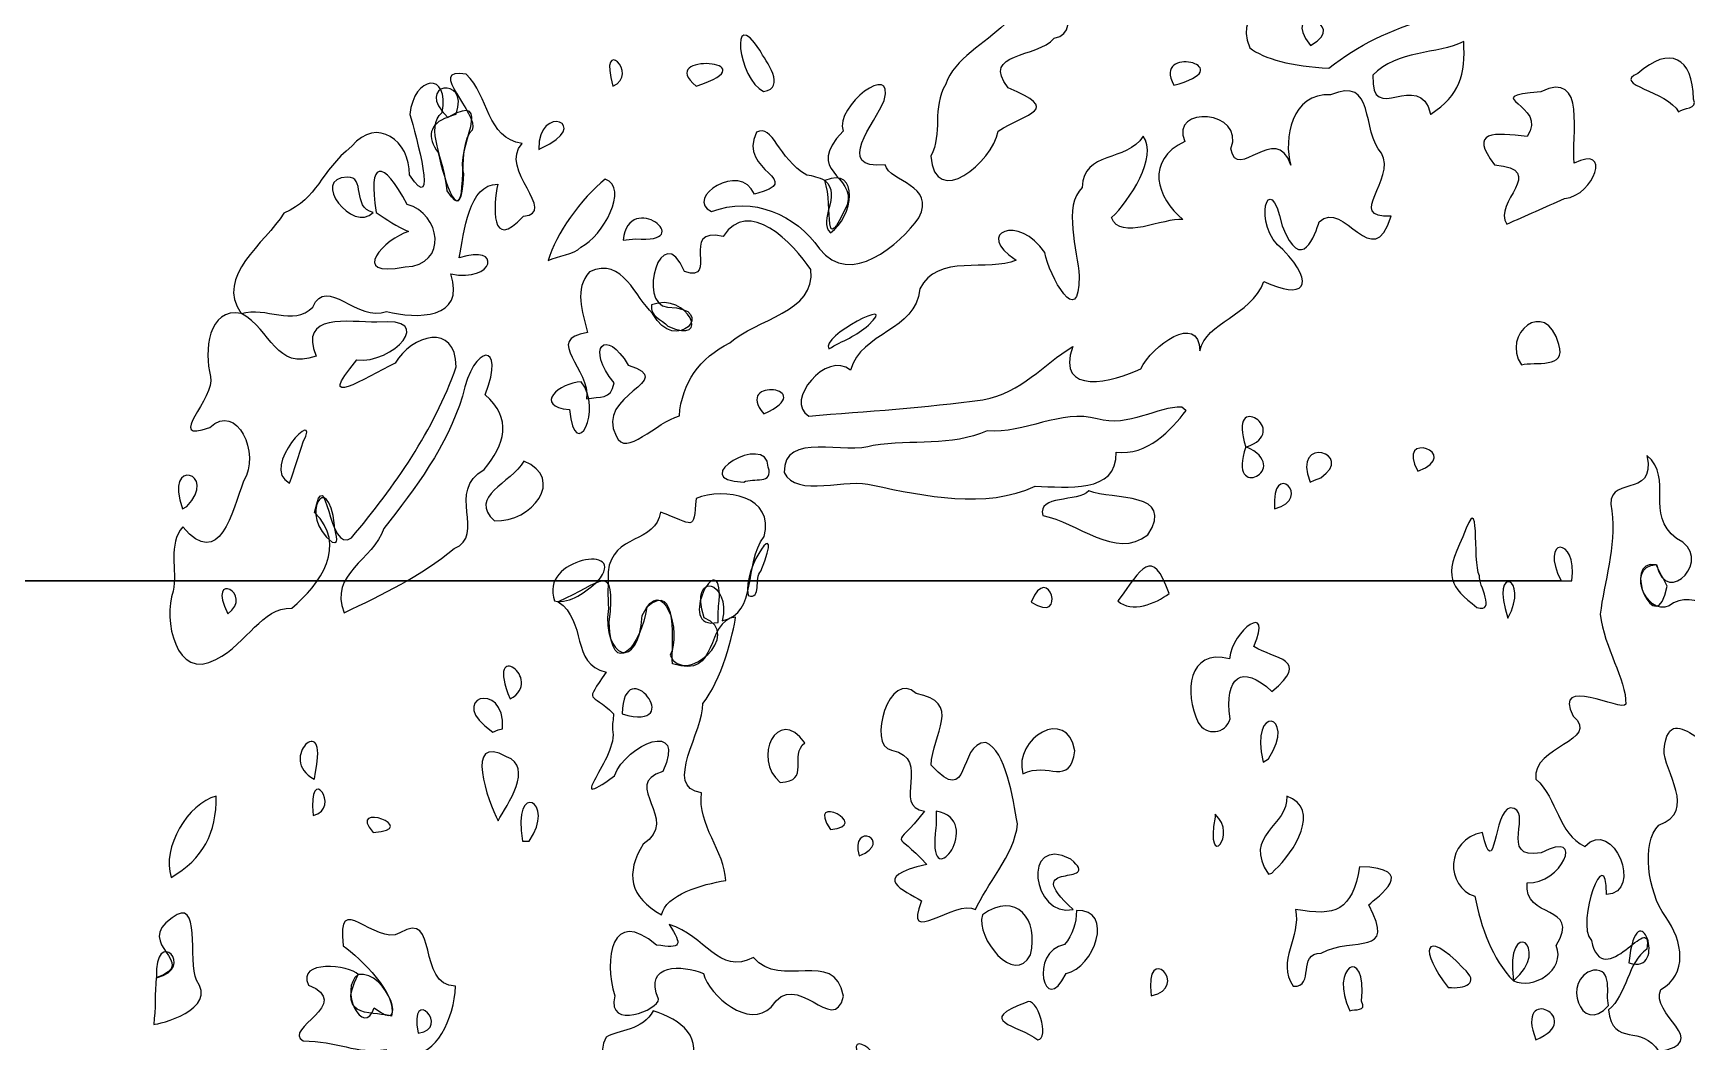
# Model space of a CAD drawing. Header units: centimetres. Extents: x -9.9 to 7.8, y -13.7 to 13.8.
# Drawn here: x 0.116 to 3.941, y -8.787 to -6.453 of the extents above; entities that cross this region are included whole.
import ezdxf

# ---------------------------------------------------------------- set-up
doc = ezdxf.new("R2010")
doc.units = ezdxf.units.CM
doc.header["$MEASUREMENT"] = 0
doc.layers.add('Layer 1', color=7, linetype='Continuous')

msp = doc.modelspace()

# ---------------------------------------------------------------- linework, layer by layer
at = {"layer": 'Layer 1'}
for points, knots in [([(3.35736, -6.24714), (3.31233, -6.30765), (3.42097, -6.36749), (3.34006, -6.42012), (3.34006, -6.42012), (3.2552, -6.44488), (3.18126, -6.48015), (3.11271, -6.5338), (3.11271, -6.5338), (3.02867, -6.5304), (2.96149, -6.51232), (2.92985, -6.48685), (2.92985, -6.48685), (2.88677, -6.39092), (3.02297, -6.36995), (3.04105, -6.28916), (3.04105, -6.28916), (3.12448, -6.31521), (3.14207, -6.21793), (3.2165, -6.23479), (3.2165, -6.23479), (3.27931, -6.35571), (3.29984, -6.11981), (3.35205, -6.23654), (3.35205, -6.23654), (3.35205, -6.23654), (3.35735, -6.24715), (3.35735, -6.24715), (3.35735, -6.24715), (3.35735, -6.24715), (3.35736, -6.24714), (3.35736, -6.24714)], [0, 0, 0, 0, 0.1111111, 0.1111111, 0.1111111, 0.1111111, 0.2222222, 0.2222222, 0.2222222, 0.2222222, 0.3333333, 0.3333333, 0.3333333, 0.3333333, 0.4444444, 0.4444444, 0.4444444, 0.4444444, 0.5555556, 0.5555556, 0.5555556, 0.5555556, 0.6666667, 0.6666667, 0.6666667, 0.6666667, 0.7777778, 0.7777778, 0.7777778, 0.7777778, 1, 1, 1, 1]), ([(2.44162, -6.29201), (2.46806, -6.3156), (2.55605, -6.45023), (2.47761, -6.46467), (2.47761, -6.46467), (2.43811, -6.51216), (2.30722, -6.4956), (2.3709, -6.57968), (2.3709, -6.57968), (2.49601, -6.63135), (2.41654, -6.63645), (2.34772, -6.67998), (2.34772, -6.67998), (2.33459, -6.75193), (2.20187, -6.86215), (2.19204, -6.7374), (2.19204, -6.7374), (2.22113, -6.68407), (2.19322, -6.62727), (2.22664, -6.57124), (2.22664, -6.57124), (2.24582, -6.51246), (2.31919, -6.47599), (2.36255, -6.43285), (2.36255, -6.43285), (2.38115, -6.3653), (2.45616, -6.38062), (2.44163, -6.29199), (2.44163, -6.29199), (2.44163, -6.29199), (2.44162, -6.29201), (2.44162, -6.29201)], [0, 0, 0, 0, 0.1111111, 0.1111111, 0.1111111, 0.1111111, 0.2222222, 0.2222222, 0.2222222, 0.2222222, 0.3333333, 0.3333333, 0.3333333, 0.3333333, 0.4444444, 0.4444444, 0.4444444, 0.4444444, 0.5555556, 0.5555556, 0.5555556, 0.5555556, 0.6666667, 0.6666667, 0.6666667, 0.6666667, 0.7777778, 0.7777778, 0.7777778, 0.7777778, 1, 1, 1, 1]), ([(1.80555, -6.58816), (1.74696, -6.56086), (1.7256, -6.38311), (1.79661, -6.4928), (1.79661, -6.4928), (1.81115, -6.51786), (1.8592, -6.57955), (1.80555, -6.58816)], [0, 0, 0, 0, 0.3333333, 0.3333333, 0.3333333, 0.3333333, 1, 1, 1, 1]), ([(2.75434, -6.57333), (2.70308, -6.47928), (2.90618, -6.52858), (2.76631, -6.57006), (2.76631, -6.57006), (2.76631, -6.57006), (2.75434, -6.57333), (2.75434, -6.57333)], [0, 0, 0, 0, 0.3333333, 0.3333333, 0.3333333, 0.3333333, 1, 1, 1, 1]), ([(3.34824, -6.64022), (3.32179, -6.53275), (3.20804, -6.67214), (3.2148, -6.55032), (3.2148, -6.55032), (3.27033, -6.49143), (3.36317, -6.50343), (3.42485, -6.47218), (3.42485, -6.47218), (3.42835, -6.549), (3.41693, -6.59696), (3.34825, -6.64022), (3.34825, -6.64022), (3.34825, -6.64022), (3.34824, -6.64022), (3.34824, -6.64022)], [0, 0, 0, 0, 0.2, 0.2, 0.2, 0.2, 0.4, 0.4, 0.4, 0.4, 0.6, 0.6, 0.6, 0.6, 1, 1, 1, 1]), ([(3.92158, -6.63528), (3.89675, -6.58684), (3.76524, -6.57229), (3.82768, -6.54632), (3.82768, -6.54632), (3.90066, -6.48069), (3.95495, -6.50926), (3.95618, -6.60563), (3.95618, -6.60563), (3.96734, -6.62996), (3.93169, -6.62456), (3.92158, -6.63528)], [0, 0, 0, 0, 0.25, 0.25, 0.25, 0.25, 0.5, 0.5, 0.5, 0.5, 1, 1, 1, 1]), ([(0.59761, -7.10159), (0.53574, -7.01452), (0.65263, -6.9401), (0.69625, -6.86921), (0.69625, -6.86921), (0.77702, -6.83462), (0.77775, -6.77438), (0.85334, -6.71476), (0.85334, -6.71476), (0.91104, -6.64422), (0.98847, -6.70302), (0.98667, -6.78105), (0.98667, -6.78105), (1.05538, -6.88349), (1.00052, -6.68618), (0.98778, -6.64125), (0.98778, -6.64125), (0.99568, -6.55111), (1.0805, -6.54058), (1.06218, -6.63701), (1.06218, -6.63701), (1.02058, -6.66993), (1.06904, -6.74876), (1.07381, -6.81825), (1.07381, -6.81825), (1.13105, -6.90847), (1.0888, -6.70997), (1.13179, -6.67768), (1.13179, -6.67768), (1.14945, -6.63896), (1.02077, -6.53187), (1.11802, -6.54763), (1.11802, -6.54763), (1.17031, -6.59829), (1.16418, -6.69575), (1.24753, -6.70867), (1.24753, -6.70867), (1.19026, -6.76774), (1.33307, -6.86875), (1.25, -6.87671), (1.25, -6.87671), (1.17258, -6.96161), (1.18062, -6.85118), (1.19069, -6.80258), (1.19069, -6.80258), (1.12384, -6.80185), (1.11288, -6.91311), (1.10173, -6.97309), (1.10173, -6.97309), (1.20235, -6.9388), (1.18313, -7.03148), (1.08196, -7.01016), (1.08196, -7.01016), (1.11719, -7.11556), (1.00324, -7.11484), (0.93369, -7.09665), (0.93369, -7.09665), (0.86659, -7.12436), (0.79476, -7.01195), (0.76318, -7.08677), (0.76318, -7.08677), (0.71689, -7.13253), (0.65526, -7.08404), (0.59761, -7.1016), (0.59761, -7.1016), (0.59761, -7.1016), (0.59761, -7.10159), (0.59761, -7.10159)], [0, 0, 0, 0, 0.0555556, 0.0555556, 0.0555556, 0.0555556, 0.1111111, 0.1111111, 0.1111111, 0.1111111, 0.1666667, 0.1666667, 0.1666667, 0.1666667, 0.2222222, 0.2222222, 0.2222222, 0.2222222, 0.2777778, 0.2777778, 0.2777778, 0.2777778, 0.3333333, 0.3333333, 0.3333333, 0.3333333, 0.3888889, 0.3888889, 0.3888889, 0.3888889, 0.4444444, 0.4444444, 0.4444444, 0.4444444, 0.5, 0.5, 0.5, 0.5, 0.5555556, 0.5555556, 0.5555556, 0.5555556, 0.6111111, 0.6111111, 0.6111111, 0.6111111, 0.6666667, 0.6666667, 0.6666667, 0.6666667, 0.7222222, 0.7222222, 0.7222222, 0.7222222, 0.7777778, 0.7777778, 0.7777778, 0.7777778, 0.8333333, 0.8333333, 0.8333333, 0.8333333, 0.8888889, 0.8888889, 0.8888889, 0.8888889, 1, 1, 1, 1]), ([(1.94733, -6.79367), (1.9676, -6.85722), (1.94023, -6.97857), (1.99851, -6.85003), (1.99851, -6.85003), (2.02087, -6.78077), (1.89701, -6.77566), (1.98934, -6.68), (1.98934, -6.68), (1.96945, -6.62086), (2.11075, -6.51666), (2.08436, -6.60881), (2.08436, -6.60881), (2.06444, -6.66038), (1.96656, -6.76953), (2.0866, -6.75777), (2.0866, -6.75777), (2.09733, -6.79805), (2.20486, -6.80387), (2.16479, -6.88017), (2.16479, -6.88017), (2.12141, -6.9411), (2.00554, -7.04341), (1.93497, -6.95184), (1.93497, -6.95184), (1.87924, -6.87303), (1.78104, -6.82872), (1.68475, -6.86597), (1.68475, -6.86597), (1.62115, -6.83519), (1.75181, -6.74817), (1.78423, -6.82581), (1.78423, -6.82581), (1.91029, -6.79282), (1.74261, -6.77429), (1.78917, -6.68248), (1.78917, -6.68248), (1.8271, -6.66114), (1.83867, -6.74363), (1.90531, -6.78133), (1.90531, -6.78133), (1.91988, -6.78371), (1.93375, -6.78793), (1.94732, -6.79369), (1.94732, -6.79369), (1.94732, -6.79369), (1.94733, -6.79367), (1.94733, -6.79367)], [0, 0, 0, 0, 0.0769231, 0.0769231, 0.0769231, 0.0769231, 0.1538462, 0.1538462, 0.1538462, 0.1538462, 0.2307692, 0.2307692, 0.2307692, 0.2307692, 0.3076923, 0.3076923, 0.3076923, 0.3076923, 0.3846154, 0.3846154, 0.3846154, 0.3846154, 0.4615385, 0.4615385, 0.4615385, 0.4615385, 0.5384615, 0.5384615, 0.5384615, 0.5384615, 0.6153846, 0.6153846, 0.6153846, 0.6153846, 0.6923077, 0.6923077, 0.6923077, 0.6923077, 0.7692308, 0.7692308, 0.7692308, 0.7692308, 0.8461538, 0.8461538, 0.8461538, 0.8461538, 1, 1, 1, 1]), ([(3.52428, -6.89498), (3.48898, -6.84534), (3.62229, -6.76919), (3.49622, -6.75764), (3.49622, -6.75764), (3.43491, -6.67833), (3.49554, -6.68276), (3.57123, -6.69235), (3.57123, -6.69235), (3.62466, -6.61639), (3.45107, -6.60083), (3.60336, -6.58856), (3.60336, -6.58856), (3.71068, -6.53609), (3.67264, -6.69447), (3.67996, -6.75413), (3.67996, -6.75413), (3.76689, -6.70871), (3.7289, -6.82835), (3.65772, -6.83568), (3.65772, -6.83568), (3.61324, -6.85545), (3.56876, -6.87522), (3.52428, -6.89499), (3.52428, -6.89499), (3.52428, -6.89499), (3.52428, -6.89498), (3.52428, -6.89498)], [0, 0, 0, 0, 0.125, 0.125, 0.125, 0.125, 0.25, 0.25, 0.25, 0.25, 0.375, 0.375, 0.375, 0.375, 0.5, 0.5, 0.5, 0.5, 0.625, 0.625, 0.625, 0.625, 0.75, 0.75, 0.75, 0.75, 1, 1, 1, 1]), ([(1.07473, -6.64764), (0.99319, -6.57118), (1.12692, -6.54741), (1.0945, -6.64023), (1.0945, -6.64023), (1.0945, -6.64023), (1.08709, -6.6427), (1.08709, -6.6427), (1.08709, -6.6427), (1.08709, -6.6427), (1.07473, -6.64764), (1.07473, -6.64764)], [0, 0, 0, 0, 0.25, 0.25, 0.25, 0.25, 0.5, 0.5, 0.5, 0.5, 1, 1, 1, 1]), ([(1.91003, -7.33884), (1.85146, -7.30507), (1.95238, -7.18575), (2.00641, -7.23258), (2.00641, -7.23258), (2.03211, -7.14282), (2.15773, -7.14344), (2.16704, -7.04477), (2.16704, -7.04477), (2.20533, -6.96189), (2.32768, -7.00651), (2.38945, -6.97805), (2.38945, -6.97805), (2.2891, -6.91385), (2.39725, -6.87133), (2.45617, -6.96075), (2.45617, -6.96075), (2.46522, -7.01394), (2.53673, -7.14351), (2.53525, -7.01512), (2.53525, -7.01512), (2.53171, -6.9563), (2.49728, -6.85178), (2.54266, -6.81001), (2.54266, -6.81001), (2.54462, -6.72334), (2.64439, -6.7535), (2.68352, -6.6914), (2.68352, -6.6914), (2.71803, -6.73853), (2.6524, -6.84052), (2.61034, -6.87977), (2.61034, -6.87977), (2.63008, -6.93451), (2.73013, -6.87966), (2.77496, -6.88414), (2.77496, -6.88414), (2.71406, -6.83453), (2.68752, -6.74633), (2.7799, -6.70374), (2.7799, -6.70374), (2.74277, -6.61951), (2.92169, -6.62978), (2.88616, -6.72104), (2.88616, -6.72104), (2.9001, -6.80019), (2.99066, -6.6568), (3.02455, -6.75811), (3.02455, -6.75811), (3.00733, -6.69989), (3.02714, -6.58872), (3.11686, -6.59606), (3.11686, -6.59606), (3.22109, -6.54966), (3.18752, -6.68055), (3.2346, -6.73093), (3.2346, -6.73093), (3.2699, -6.79192), (3.15014, -6.88128), (3.25684, -6.87673), (3.25684, -6.87673), (3.21487, -7.01325), (3.1478, -6.83459), (3.09049, -6.88933), (3.09049, -6.88933), (3.08161, -6.91754), (3.05013, -7.01372), (3.00474, -6.89884), (3.00474, -6.89884), (2.97437, -6.7545), (2.93289, -6.90057), (3.00671, -6.95362), (3.00671, -6.95362), (3.08685, -7.03927), (3.05255, -7.07027), (2.96277, -7.02747), (2.96277, -7.02747), (2.93034, -7.10944), (2.82955, -7.12026), (2.8145, -7.1881), (2.8145, -7.1881), (2.81102, -7.0973), (2.70285, -7.17673), (2.67811, -7.22939), (2.67811, -7.22939), (2.6167, -7.25985), (2.47952, -7.29398), (2.52043, -7.17822), (2.52043, -7.17822), (2.44997, -7.21979), (2.40465, -7.28472), (2.31247, -7.30099), (2.31247, -7.30099), (2.17964, -7.31974), (2.04403, -7.32794), (1.91005, -7.33885), (1.91005, -7.33885), (1.91005, -7.33885), (1.91003, -7.33884), (1.91003, -7.33884)], [0, 0, 0, 0, 0.0384615, 0.0384615, 0.0384615, 0.0384615, 0.0769231, 0.0769231, 0.0769231, 0.0769231, 0.1153846, 0.1153846, 0.1153846, 0.1153846, 0.1538462, 0.1538462, 0.1538462, 0.1538462, 0.1923077, 0.1923077, 0.1923077, 0.1923077, 0.2307692, 0.2307692, 0.2307692, 0.2307692, 0.2692308, 0.2692308, 0.2692308, 0.2692308, 0.3076923, 0.3076923, 0.3076923, 0.3076923, 0.3461538, 0.3461538, 0.3461538, 0.3461538, 0.3846154, 0.3846154, 0.3846154, 0.3846154, 0.4230769, 0.4230769, 0.4230769, 0.4230769, 0.4615385, 0.4615385, 0.4615385, 0.4615385, 0.5, 0.5, 0.5, 0.5, 0.5384615, 0.5384615, 0.5384615, 0.5384615, 0.5769231, 0.5769231, 0.5769231, 0.5769231, 0.6153846, 0.6153846, 0.6153846, 0.6153846, 0.6538462, 0.6538462, 0.6538462, 0.6538462, 0.6923077, 0.6923077, 0.6923077, 0.6923077, 0.7307692, 0.7307692, 0.7307692, 0.7307692, 0.7692308, 0.7692308, 0.7692308, 0.7692308, 0.8076923, 0.8076923, 0.8076923, 0.8076923, 0.8461538, 0.8461538, 0.8461538, 0.8461538, 0.8846154, 0.8846154, 0.8846154, 0.8846154, 0.9230769, 0.9230769, 0.9230769, 0.9230769, 1, 1, 1, 1]), ([(1.07526, -6.64786), (1.18812, -6.58539), (1.09112, -6.72381), (1.11233, -6.77883), (1.11233, -6.77883), (1.10662, -6.91495), (1.06682, -6.79573), (1.05302, -6.72941), (1.05302, -6.72941), (1.02622, -6.69359), (1.0317, -6.66269), (1.07526, -6.64786)], [0, 0, 0, 0, 0.25, 0.25, 0.25, 0.25, 0.5, 0.5, 0.5, 0.5, 1, 1, 1, 1]), ([(1.2855, -6.72199), (1.28395, -6.61245), (1.41401, -6.66476), (1.29117, -6.71916), (1.29117, -6.71916), (1.29117, -6.71916), (1.2855, -6.72199), (1.2855, -6.72199)], [0, 0, 0, 0, 0.3333333, 0.3333333, 0.3333333, 0.3333333, 1, 1, 1, 1]), ([(0.90988, -6.86781), (0.88873, -6.74573), (0.9253, -6.7427), (0.98164, -6.84962), (0.98164, -6.84962), (1.05773, -6.86957), (1.07824, -6.9897), (0.9766, -6.99384), (0.9766, -6.99384), (0.84116, -7.02082), (0.93214, -6.92611), (0.98401, -6.91229), (0.98401, -6.91229), (0.95798, -6.89957), (0.93356, -6.88445), (0.90988, -6.86781)], [0, 0, 0, 0, 0.2, 0.2, 0.2, 0.2, 0.4, 0.4, 0.4, 0.4, 0.6, 0.6, 0.6, 0.6, 1, 1, 1, 1]), ([(1.94754, -6.79367), (2.02782, -6.75999), (2.01443, -6.8804), (1.9599, -6.91476), (1.9599, -6.91476), (1.92927, -6.88467), (1.9877, -6.83002), (1.94754, -6.79367)], [0, 0, 0, 0, 0.3333333, 0.3333333, 0.3333333, 0.3333333, 1, 1, 1, 1]), ([(0.90237, -6.8678), (0.85609, -6.91746), (0.75532, -6.78799), (0.84306, -6.78625), (0.84306, -6.78625), (0.88593, -6.78405), (0.85288, -6.85638), (0.90237, -6.8678)], [0, 0, 0, 0, 0.3333333, 0.3333333, 0.3333333, 0.3333333, 1, 1, 1, 1]), ([(1.30729, -6.97901), (1.32401, -6.9185), (1.38388, -6.8353), (1.43953, -6.79067), (1.43953, -6.79067), (1.4948, -6.81173), (1.43396, -6.9225), (1.38296, -6.9479), (1.38296, -6.9479), (1.36599, -6.96603), (1.32998, -6.96793), (1.3073, -6.97901), (1.3073, -6.97901), (1.3073, -6.97901), (1.30729, -6.97901), (1.30729, -6.97901)], [0, 0, 0, 0, 0.2, 0.2, 0.2, 0.2, 0.4, 0.4, 0.4, 0.4, 0.6, 0.6, 0.6, 0.6, 1, 1, 1, 1]), ([(1.39573, -7.29916), (1.40841, -7.23132), (1.29378, -7.16051), (1.3982, -7.14595), (1.3982, -7.14595), (1.38685, -7.09527), (1.36661, -7.04572), (1.40314, -7.00509), (1.40314, -7.00509), (1.48074, -6.96928), (1.50923, -7.06633), (1.54894, -7.10147), (1.54894, -7.10147), (1.6004, -7.20073), (1.70537, -7.08893), (1.58354, -7.08664), (1.58354, -7.08664), (1.51155, -7.08189), (1.56914, -6.87822), (1.62272, -7.00437), (1.62272, -7.00437), (1.70559, -7.03344), (1.6065, -6.89839), (1.71204, -6.92355), (1.71204, -6.92355), (1.76977, -6.8308), (1.87488, -6.93952), (1.91468, -7.00015), (1.91468, -7.00015), (1.92737, -7.09892), (1.78813, -7.1142), (1.72714, -7.16981), (1.72714, -7.16981), (1.65772, -7.20407), (1.61644, -7.26184), (1.61072, -7.3387), (1.61072, -7.3387), (1.55735, -7.35131), (1.48603, -7.43836), (1.46492, -7.38471), (1.46492, -7.38471), (1.41188, -7.28908), (1.61366, -7.25782), (1.49244, -7.22129), (1.49244, -7.22129), (1.44014, -7.13088), (1.39302, -7.18184), (1.45998, -7.2621), (1.45998, -7.2621), (1.45224, -7.30286), (1.42843, -7.29209), (1.39573, -7.29917), (1.39573, -7.29917), (1.39573, -7.29917), (1.39573, -7.29916), (1.39573, -7.29916)], [0, 0, 0, 0, 0.0666667, 0.0666667, 0.0666667, 0.0666667, 0.1333333, 0.1333333, 0.1333333, 0.1333333, 0.2, 0.2, 0.2, 0.2, 0.2666667, 0.2666667, 0.2666667, 0.2666667, 0.3333333, 0.3333333, 0.3333333, 0.3333333, 0.4, 0.4, 0.4, 0.4, 0.4666667, 0.4666667, 0.4666667, 0.4666667, 0.5333333, 0.5333333, 0.5333333, 0.5333333, 0.6, 0.6, 0.6, 0.6, 0.6666667, 0.6666667, 0.6666667, 0.6666667, 0.7333333, 0.7333333, 0.7333333, 0.7333333, 0.8, 0.8, 0.8, 0.8, 0.8666667, 0.8666667, 0.8666667, 0.8666667, 1, 1, 1, 1]), ([(1.4805, -6.93205), (1.49446, -6.81267), (1.65699, -6.94172), (1.50931, -6.92885), (1.50931, -6.92885), (1.49971, -6.92992), (1.4901, -6.93099), (1.4805, -6.93205)], [0, 0, 0, 0, 0.3333333, 0.3333333, 0.3333333, 0.3333333, 1, 1, 1, 1]), ([(1.54662, -7.08183), (1.63062, -7.04869), (1.68675, -7.17876), (1.58417, -7.13083), (1.58417, -7.13083), (1.57029, -7.11527), (1.54112, -7.1075), (1.54662, -7.08183)], [0, 0, 0, 0, 0.3333333, 0.3333333, 0.3333333, 0.3333333, 1, 1, 1, 1]), ([(1.9566, -7.18315), (1.93372, -7.15652), (2.12387, -7.05747), (2.04803, -7.12878), (2.04803, -7.12878), (2.02127, -7.1526), (1.98741, -7.1656), (1.9566, -7.18315)], [0, 0, 0, 0, 0.3333333, 0.3333333, 0.3333333, 0.3333333, 1, 1, 1, 1]), ([(3.55827, -7.22022), (3.50968, -7.15084), (3.61427, -7.06127), (3.64476, -7.17327), (3.64476, -7.17327), (3.66347, -7.23087), (3.58923, -7.21197), (3.55827, -7.22022)], [0, 0, 0, 0, 0.3333333, 0.3333333, 0.3333333, 0.3333333, 1, 1, 1, 1]), ([(0.46224, -7.59549), (0.54833, -7.69687), (0.57622, -7.55964), (0.6031, -7.48923), (0.6031, -7.48923), (0.64283, -7.42602), (0.58758, -7.30539), (0.52458, -7.36529), (0.52458, -7.36529), (0.41795, -7.4036), (0.53859, -7.29686), (0.52649, -7.24706), (0.52649, -7.24706), (0.51171, -7.18916), (0.51999, -7.08753), (0.59816, -7.10126), (0.59816, -7.10126), (0.66741, -7.13954), (0.67748, -7.23548), (0.77055, -7.20011), (0.77055, -7.20011), (0.72941, -7.10013), (0.84596, -7.12121), (0.91139, -7.12189), (0.91139, -7.12189), (1.0537, -7.10728), (0.94591, -7.21962), (0.86465, -7.2092), (0.86465, -7.2092), (0.76463, -7.32859), (0.88214, -7.25104), (0.95317, -7.21653), (0.95317, -7.21653), (0.99227, -7.15126), (1.09298, -7.12167), (1.09485, -7.22482), (1.09485, -7.22482), (1.04221, -7.37319), (0.95341, -7.5005), (0.85268, -7.62021), (0.85268, -7.62021), (0.79779, -7.66324), (0.79506, -7.43291), (0.76714, -7.56192), (0.76714, -7.56192), (0.84394, -7.63563), (0.7807, -7.7286), (0.7143, -7.78331), (0.7143, -7.78331), (0.64282, -7.78229), (0.61522, -7.86256), (0.53885, -7.90192), (0.53885, -7.90192), (0.4466, -7.95318), (0.41613, -7.80949), (0.44, -7.74377), (0.44, -7.74377), (0.45025, -7.69562), (0.42724, -7.63453), (0.46224, -7.5955), (0.46224, -7.5955), (0.46224, -7.5955), (0.46224, -7.59549), (0.46224, -7.59549)], [0, 0, 0, 0, 0.0588235, 0.0588235, 0.0588235, 0.0588235, 0.1176471, 0.1176471, 0.1176471, 0.1176471, 0.1764706, 0.1764706, 0.1764706, 0.1764706, 0.2352941, 0.2352941, 0.2352941, 0.2352941, 0.2941176, 0.2941176, 0.2941176, 0.2941176, 0.3529412, 0.3529412, 0.3529412, 0.3529412, 0.4117647, 0.4117647, 0.4117647, 0.4117647, 0.4705882, 0.4705882, 0.4705882, 0.4705882, 0.5294118, 0.5294118, 0.5294118, 0.5294118, 0.5882353, 0.5882353, 0.5882353, 0.5882353, 0.6470588, 0.6470588, 0.6470588, 0.6470588, 0.7058824, 0.7058824, 0.7058824, 0.7058824, 0.7647059, 0.7647059, 0.7647059, 0.7647059, 0.8235294, 0.8235294, 0.8235294, 0.8235294, 0.8823529, 0.8823529, 0.8823529, 0.8823529, 1, 1, 1, 1]), ([(0.83554, -7.79387), (0.79925, -7.70223), (0.90341, -7.67348), (0.92697, -7.59865), (0.92697, -7.59865), (1.00205, -7.5047), (1.07244, -7.40958), (1.10938, -7.29267), (1.10938, -7.29267), (1.13452, -7.17056), (1.21035, -7.16404), (1.16173, -7.28975), (1.16173, -7.28975), (1.22554, -7.34446), (1.20684, -7.40478), (1.15926, -7.46273), (1.15926, -7.46273), (1.06991, -7.51212), (1.16484, -7.6135), (1.09007, -7.64559), (1.09007, -7.64559), (1.01268, -7.70865), (0.92535, -7.75161), (0.83554, -7.79386), (0.83554, -7.79386), (0.83554, -7.79386), (0.83554, -7.79387), (0.83554, -7.79387)], [0, 0, 0, 0, 0.125, 0.125, 0.125, 0.125, 0.25, 0.25, 0.25, 0.25, 0.375, 0.375, 0.375, 0.375, 0.5, 0.5, 0.5, 0.5, 0.625, 0.625, 0.625, 0.625, 0.75, 0.75, 0.75, 0.75, 1, 1, 1, 1]), ([(1.38385, -7.25977), (1.43483, -7.32175), (1.3698, -7.45418), (1.35667, -7.32402), (1.35667, -7.32402), (1.27139, -7.31583), (1.33349, -7.26111), (1.38385, -7.25977)], [0, 0, 0, 0, 0.3333333, 0.3333333, 0.3333333, 0.3333333, 1, 1, 1, 1]), ([(0.70929, -7.4939), (0.63686, -7.45844), (0.78399, -7.31103), (0.74101, -7.39886), (0.74101, -7.39886), (0.72969, -7.43011), (0.72041, -7.46243), (0.70929, -7.4939)], [0, 0, 0, 0, 0.3333333, 0.3333333, 0.3333333, 0.3333333, 1, 1, 1, 1]), ([(2.78242, -7.32586), (2.74903, -7.37136), (2.6921, -7.43149), (2.62085, -7.42224), (2.62085, -7.42224), (2.62312, -7.52024), (2.5066, -7.50241), (2.43398, -7.50132), (2.43398, -7.50132), (2.31744, -7.5544), (2.17996, -7.52428), (2.05836, -7.49885), (2.05836, -7.49885), (2.00145, -7.48052), (1.87999, -7.52966), (1.85325, -7.4692), (1.85325, -7.4692), (1.85007, -7.37326), (1.99751, -7.43001), (2.05903, -7.40699), (2.05903, -7.40699), (2.14977, -7.39284), (2.23843, -7.41037), (2.32277, -7.37283), (2.32277, -7.37283), (2.40873, -7.38075), (2.49357, -7.32152), (2.5773, -7.34565), (2.5773, -7.34565), (2.65018, -7.36612), (2.71714, -7.31553), (2.77252, -7.31847), (2.77252, -7.31847), (2.77252, -7.31847), (2.7824, -7.32588), (2.7824, -7.32588), (2.7824, -7.32588), (2.7824, -7.32588), (2.78242, -7.32586), (2.78242, -7.32586)], [0, 0, 0, 0, 0.0909091, 0.0909091, 0.0909091, 0.0909091, 0.1818182, 0.1818182, 0.1818182, 0.1818182, 0.2727273, 0.2727273, 0.2727273, 0.2727273, 0.3636364, 0.3636364, 0.3636364, 0.3636364, 0.4545455, 0.4545455, 0.4545455, 0.4545455, 0.5454545, 0.5454545, 0.5454545, 0.5454545, 0.6363636, 0.6363636, 0.6363636, 0.6363636, 0.7272727, 0.7272727, 0.7272727, 0.7272727, 0.8181818, 0.8181818, 0.8181818, 0.8181818, 1, 1, 1, 1]), ([(1.75952, -7.49143), (1.6208, -7.48809), (1.81419, -7.37373), (1.81636, -7.45683), (1.81636, -7.45683), (1.82918, -7.49793), (1.78232, -7.481), (1.75952, -7.49143)], [0, 0, 0, 0, 0.3333333, 0.3333333, 0.3333333, 0.3333333, 1, 1, 1, 1]), ([(3.06922, -7.49143), (3.02662, -7.38095), (3.17726, -7.42579), (3.09393, -7.48155), (3.09393, -7.48155), (3.09393, -7.48155), (3.07929, -7.48741), (3.07929, -7.48741), (3.07929, -7.48741), (3.07929, -7.48741), (3.06922, -7.49144), (3.06922, -7.49144), (3.06922, -7.49144), (3.06922, -7.49144), (3.06922, -7.49143), (3.06922, -7.49143)], [0, 0, 0, 0, 0.2, 0.2, 0.2, 0.2, 0.4, 0.4, 0.4, 0.4, 0.6, 0.6, 0.6, 0.6, 1, 1, 1, 1]), ([(0.46181, -7.55317), (0.41677, -7.4326), (0.54707, -7.4699), (0.47169, -7.54823), (0.47169, -7.54823), (0.47169, -7.54823), (0.46181, -7.55317), (0.46181, -7.55317)], [0, 0, 0, 0, 0.3333333, 0.3333333, 0.3333333, 0.3333333, 1, 1, 1, 1]), ([(0.80794, -7.63077), (0.72693, -7.5698), (0.79886, -7.45513), (0.81323, -7.59192), (0.81323, -7.59192), (0.81078, -7.60156), (0.82958, -7.63818), (0.80794, -7.63077)], [0, 0, 0, 0, 0.3333333, 0.3333333, 0.3333333, 0.3333333, 1, 1, 1, 1]), ([(1.18318, -7.58134), (1.12068, -7.52401), (1.22184, -7.4955), (1.25084, -7.44295), (1.25084, -7.44295), (1.34919, -7.4837), (1.26969, -7.58506), (1.18318, -7.58134)], [0, 0, 0, 0, 0.3333333, 0.3333333, 0.3333333, 0.3333333, 1, 1, 1, 1]), ([(3.75945, -8.71242), (3.80233, -8.67799), (3.80443, -8.60034), (3.84836, -8.57224), (3.84836, -8.57224), (3.86173, -8.47561), (3.74702, -8.6791), (3.71991, -8.55179), (3.71991, -8.55179), (3.68185, -8.51123), (3.75617, -8.31497), (3.75451, -8.44553), (3.75451, -8.44553), (3.8419, -8.44234), (3.77037, -8.26544), (3.70509, -8.33433), (3.70509, -8.33433), (3.64201, -8.30462), (3.64283, -8.22442), (3.59141, -8.17865), (3.59141, -8.17865), (3.58285, -8.10097), (3.74278, -8.09177), (3.6779, -8.03285), (3.6779, -8.03285), (3.62865, -7.93727), (3.79162, -8.0236), (3.79958, -8.00573), (3.79958, -8.00573), (3.80051, -7.94643), (3.74951, -7.87579), (3.74048, -7.79739), (3.74048, -7.79739), (3.7487, -7.72414), (3.77826, -7.64163), (3.76686, -7.55803), (3.76686, -7.55803), (3.74858, -7.46826), (3.87078, -7.53711), (3.84841, -7.42988), (3.84841, -7.42988), (3.91185, -7.48504), (3.84255, -7.56561), (3.91659, -7.62221), (3.91659, -7.62221), (4.00815, -7.6644), (3.89337, -7.787), (3.87065, -7.68194), (3.87065, -7.68194), (3.79242, -7.68734), (3.85619, -7.81974), (3.91019, -7.7709), (3.91019, -7.7709), (3.97132, -7.73809), (4.06108, -7.82164), (3.98186, -7.8648), (3.98186, -7.8648), (3.98241, -7.94717), (4.0456, -7.99529), (4.04168, -8.07073), (4.04168, -8.07073), (4.00941, -8.17608), (3.90447, -7.97341), (3.88795, -8.10945), (3.88795, -8.10945), (3.88595, -8.16138), (3.96723, -8.25335), (3.87559, -8.2849), (3.87559, -8.2849), (3.83492, -8.32776), (3.8501, -8.43925), (3.89095, -8.49621), (3.89095, -8.49621), (3.93296, -8.55454), (3.94285, -8.63027), (3.88053, -8.66546), (3.88053, -8.66546), (3.85208, -8.72267), (4.00311, -8.78702), (3.87559, -8.80879), (3.87559, -8.80879), (3.83761, -8.74334), (3.76933, -8.80098), (3.75945, -8.71241), (3.75945, -8.71241), (3.75945, -8.71241), (3.75945, -8.71242), (3.75945, -8.71242)], [0, 0, 0, 0, 0.0434783, 0.0434783, 0.0434783, 0.0434783, 0.0869565, 0.0869565, 0.0869565, 0.0869565, 0.1304348, 0.1304348, 0.1304348, 0.1304348, 0.173913, 0.173913, 0.173913, 0.173913, 0.2173913, 0.2173913, 0.2173913, 0.2173913, 0.2608696, 0.2608696, 0.2608696, 0.2608696, 0.3043478, 0.3043478, 0.3043478, 0.3043478, 0.3478261, 0.3478261, 0.3478261, 0.3478261, 0.3913043, 0.3913043, 0.3913043, 0.3913043, 0.4347826, 0.4347826, 0.4347826, 0.4347826, 0.4782609, 0.4782609, 0.4782609, 0.4782609, 0.5217391, 0.5217391, 0.5217391, 0.5217391, 0.5652174, 0.5652174, 0.5652174, 0.5652174, 0.6086957, 0.6086957, 0.6086957, 0.6086957, 0.6521739, 0.6521739, 0.6521739, 0.6521739, 0.6956522, 0.6956522, 0.6956522, 0.6956522, 0.7391304, 0.7391304, 0.7391304, 0.7391304, 0.7826087, 0.7826087, 0.7826087, 0.7826087, 0.826087, 0.826087, 0.826087, 0.826087, 0.8695652, 0.8695652, 0.8695652, 0.8695652, 0.9130435, 0.9130435, 0.9130435, 0.9130435, 1, 1, 1, 1]), ([(3.45494, -7.78151), (3.39316, -7.73369), (3.37712, -7.71071), (3.42281, -7.61841), (3.42281, -7.61841), (3.46605, -7.49351), (3.44357, -7.67652), (3.46121, -7.70814), (3.46121, -7.70814), (3.45778, -7.72873), (3.50211, -7.79583), (3.45493, -7.78151), (3.45493, -7.78151), (3.45493, -7.78151), (3.45494, -7.78151), (3.45494, -7.78151)], [0, 0, 0, 0, 0.2, 0.2, 0.2, 0.2, 0.4, 0.4, 0.4, 0.4, 0.6, 0.6, 0.6, 0.6, 1, 1, 1, 1]), ([(1.44576, -7.69928), (1.45604, -7.60988), (1.5576, -7.63415), (1.56685, -7.56089), (1.56685, -7.56089), (1.64409, -7.58901), (1.64427, -7.60904), (1.64925, -7.52949), (1.64925, -7.52949), (1.71562, -7.50315), (1.83324, -7.52436), (1.80656, -7.61772), (1.80656, -7.61772), (1.75854, -7.68125), (1.79375, -7.79464), (1.70991, -7.81253), (1.70991, -7.81253), (1.73181, -7.72094), (1.63274, -7.69222), (1.66818, -7.80553), (1.66818, -7.80553), (1.76112, -7.84113), (1.62304, -7.96811), (1.5891, -7.89202), (1.5891, -7.89202), (1.61873, -7.84108), (1.57251, -7.69729), (1.52485, -7.80059), (1.52485, -7.80059), (1.51711, -7.93259), (1.43214, -7.89904), (1.44649, -7.78393), (1.44649, -7.78393), (1.44488, -7.75576), (1.44617, -7.72748), (1.44577, -7.69928), (1.44577, -7.69928), (1.44577, -7.69928), (1.44576, -7.69928), (1.44576, -7.69928)], [0, 0, 0, 0, 0.0909091, 0.0909091, 0.0909091, 0.0909091, 0.1818182, 0.1818182, 0.1818182, 0.1818182, 0.2727273, 0.2727273, 0.2727273, 0.2727273, 0.3636364, 0.3636364, 0.3636364, 0.3636364, 0.4545455, 0.4545455, 0.4545455, 0.4545455, 0.5454545, 0.5454545, 0.5454545, 0.5454545, 0.6363636, 0.6363636, 0.6363636, 0.6363636, 0.7272727, 0.7272727, 0.7272727, 0.7272727, 0.8181818, 0.8181818, 0.8181818, 0.8181818, 1, 1, 1, 1]), ([(2.55751, -7.51215), (2.61433, -7.53331), (2.7596, -7.51309), (2.69391, -7.61397), (2.69391, -7.61397), (2.62001, -7.67232), (2.5304, -7.58367), (2.45125, -7.56899), (2.45125, -7.56899), (2.43793, -7.52075), (2.53212, -7.53891), (2.55751, -7.51215)], [0, 0, 0, 0, 0.25, 0.25, 0.25, 0.25, 0.5, 0.5, 0.5, 0.5, 1, 1, 1, 1]), ([(1.76963, -7.75433), (1.75535, -7.68611), (1.85662, -7.55444), (1.79924, -7.69763), (1.79924, -7.69763), (1.78237, -7.7131), (1.80289, -7.76475), (1.76963, -7.75433)], [0, 0, 0, 0, 0.3333333, 0.3333333, 0.3333333, 0.3333333, 1, 1, 1, 1]), ([(3.65011, -7.71973), (3.5973, -7.62014), (3.68872, -7.61348), (3.67482, -7.71973), (3.67482, -7.71973), (3.67482, -7.71973), (3.66246, -7.71973), (3.66246, -7.71973), (3.66246, -7.71973), (3.66246, -7.71973), (-9.92357, -7.71973), (-9.92357, -7.71973), (-9.92357, -7.71973), (-9.92357, -7.71973), (3.65011, -7.71973), (3.65011, -7.71973)], [0, 0, 0, 0, 0.2, 0.2, 0.2, 0.2, 0.4, 0.4, 0.4, 0.4, 0.6, 0.6, 0.6, 0.6, 1, 1, 1, 1]), ([(1.32235, -7.76669), (1.28406, -7.6669), (1.49739, -7.63278), (1.42208, -7.72062), (1.42208, -7.72062), (1.39495, -7.74472), (1.35926, -7.77338), (1.32235, -7.76669)], [0, 0, 0, 0, 0.3333333, 0.3333333, 0.3333333, 0.3333333, 1, 1, 1, 1]), ([(1.70049, -7.81611), (1.59748, -7.83879), (1.70976, -7.62593), (1.70296, -7.76669), (1.70296, -7.76669), (1.70062, -7.78311), (1.70008, -7.79956), (1.70049, -7.81611)], [0, 0, 0, 0, 0.3333333, 0.3333333, 0.3333333, 0.3333333, 1, 1, 1, 1]), ([(2.62465, -7.76669), (2.67895, -7.69249), (2.70436, -7.63774), (2.74326, -7.74939), (2.74326, -7.74939), (2.71289, -7.77343), (2.65607, -7.79481), (2.62465, -7.76669)], [0, 0, 0, 0, 0.3333333, 0.3333333, 0.3333333, 0.3333333, 1, 1, 1, 1]), ([(1.45862, -8.0279), (1.40534, -7.97429), (1.39009, -8.00757), (1.44132, -7.93152), (1.44132, -7.93152), (1.35818, -7.91213), (1.39821, -7.81301), (1.33012, -7.76842), (1.33012, -7.76842), (1.42837, -7.72674), (1.46498, -7.66829), (1.44873, -7.81537), (1.44873, -7.81537), (1.45284, -7.95336), (1.52418, -7.86944), (1.53522, -7.78077), (1.53522, -7.78077), (1.61079, -7.71714), (1.59247, -7.86921), (1.59453, -7.91174), (1.59453, -7.91174), (1.70623, -7.94941), (1.6678, -7.81188), (1.74072, -7.8038), (1.74072, -7.8038), (1.7369, -7.83897), (1.70695, -7.95429), (1.66485, -8.00364), (1.66485, -8.00364), (1.66905, -8.06563), (1.57056, -8.19856), (1.66204, -8.21051), (1.66204, -8.21051), (1.65209, -8.28494), (1.71598, -8.34587), (1.71809, -8.41339), (1.71809, -8.41339), (1.66334, -8.42174), (1.57847, -8.44718), (1.56982, -8.49247), (1.56982, -8.49247), (1.49551, -8.45285), (1.48546, -8.39544), (1.52702, -8.32899), (1.52702, -8.32899), (1.61583, -8.2723), (1.47295, -8.19111), (1.57229, -8.16134), (1.57229, -8.16134), (1.63024, -8.03924), (1.48679, -8.09724), (1.46109, -8.17122), (1.46109, -8.17122), (1.33481, -8.26189), (1.4724, -8.12754), (1.45615, -8.06402), (1.45615, -8.06402), (1.45548, -8.05191), (1.45791, -8.03994), (1.45862, -8.02789), (1.45862, -8.02789), (1.45862, -8.02789), (1.45862, -8.0279), (1.45862, -8.0279)], [0, 0, 0, 0, 0.0588235, 0.0588235, 0.0588235, 0.0588235, 0.1176471, 0.1176471, 0.1176471, 0.1176471, 0.1764706, 0.1764706, 0.1764706, 0.1764706, 0.2352941, 0.2352941, 0.2352941, 0.2352941, 0.2941176, 0.2941176, 0.2941176, 0.2941176, 0.3529412, 0.3529412, 0.3529412, 0.3529412, 0.4117647, 0.4117647, 0.4117647, 0.4117647, 0.4705882, 0.4705882, 0.4705882, 0.4705882, 0.5294118, 0.5294118, 0.5294118, 0.5294118, 0.5882353, 0.5882353, 0.5882353, 0.5882353, 0.6470588, 0.6470588, 0.6470588, 0.6470588, 0.7058824, 0.7058824, 0.7058824, 0.7058824, 0.7647059, 0.7647059, 0.7647059, 0.7647059, 0.8235294, 0.8235294, 0.8235294, 0.8235294, 0.8823529, 0.8823529, 0.8823529, 0.8823529, 1, 1, 1, 1]), ([(3.89482, -7.73209), (3.87215, -7.86609), (3.78547, -7.66764), (3.87011, -7.68267), (3.87011, -7.68267), (3.87835, -7.69914), (3.88658, -7.71562), (3.89482, -7.73209)], [0, 0, 0, 0, 0.3333333, 0.3333333, 0.3333333, 0.3333333, 1, 1, 1, 1]), ([(2.81045, -8.04771), (2.77888, -7.97868), (2.78542, -7.87682), (2.88296, -7.90017), (2.88296, -7.90017), (2.8893, -7.8331), (2.98543, -7.76586), (2.93895, -7.87226), (2.93895, -7.87226), (2.9867, -7.90153), (3.07418, -7.9), (2.98096, -7.97605), (2.98096, -7.97605), (2.91116, -7.91002), (2.87057, -7.94205), (2.88434, -8.03926), (2.88434, -8.03926), (2.87503, -8.07517), (2.8278, -8.07921), (2.81045, -8.04772), (2.81045, -8.04772), (2.81045, -8.04772), (2.81045, -8.04771), (2.81045, -8.04771)], [0, 0, 0, 0, 0.1428571, 0.1428571, 0.1428571, 0.1428571, 0.2857143, 0.2857143, 0.2857143, 0.2857143, 0.4285714, 0.4285714, 0.4285714, 0.4285714, 0.5714286, 0.5714286, 0.5714286, 0.5714286, 0.7142857, 0.7142857, 0.7142857, 0.7142857, 1, 1, 1, 1]), ([(1.17948, -8.06996), (1.06401, -7.99263), (1.20966, -7.94544), (1.20172, -8.06255), (1.20172, -8.06255), (1.20172, -8.06255), (1.19184, -8.06502), (1.19184, -8.06502), (1.19184, -8.06502), (1.19184, -8.06502), (1.17948, -8.06996), (1.17948, -8.06996)], [0, 0, 0, 0, 0.25, 0.25, 0.25, 0.25, 0.5, 0.5, 0.5, 0.5, 1, 1, 1, 1]), ([(2.17799, -8.25278), (2.09876, -8.24265), (2.19802, -8.13101), (2.10139, -8.11192), (2.10139, -8.11192), (2.04322, -8.10136), (2.0982, -7.9205), (2.15823, -7.98095), (2.15823, -7.98095), (2.26583, -7.99924), (2.19649, -8.07572), (2.19283, -8.14652), (2.19283, -8.14652), (2.28612, -8.24829), (2.25223, -8.09624), (2.31945, -8.09379), (2.31945, -8.09379), (2.36698, -8.11445), (2.38135, -8.22173), (2.393, -8.28243), (2.393, -8.28243), (2.38547, -8.35491), (2.31792, -8.42647), (2.29584, -8.48037), (2.29584, -8.48037), (2.2488, -8.45392), (2.12546, -8.57135), (2.17104, -8.46037), (2.17104, -8.46037), (2.13084, -8.43566), (2.04816, -8.40573), (2.18295, -8.37634), (2.18295, -8.37634), (2.107, -8.29044), (2.10309, -8.34797), (2.17801, -8.25278), (2.17801, -8.25278), (2.17801, -8.25278), (2.17799, -8.25278), (2.17799, -8.25278)], [0, 0, 0, 0, 0.0909091, 0.0909091, 0.0909091, 0.0909091, 0.1818182, 0.1818182, 0.1818182, 0.1818182, 0.2727273, 0.2727273, 0.2727273, 0.2727273, 0.3636364, 0.3636364, 0.3636364, 0.3636364, 0.4545455, 0.4545455, 0.4545455, 0.4545455, 0.5454545, 0.5454545, 0.5454545, 0.5454545, 0.6363636, 0.6363636, 0.6363636, 0.6363636, 0.7272727, 0.7272727, 0.7272727, 0.7272727, 0.8181818, 0.8181818, 0.8181818, 0.8181818, 1, 1, 1, 1]), ([(0.76645, -8.17886), (0.67736, -8.13257), (0.80123, -8.01712), (0.769, -8.16232), (0.769, -8.16232), (0.769, -8.16232), (0.7666, -8.17791), (0.7666, -8.17791), (0.7666, -8.17791), (0.7666, -8.17791), (0.76644, -8.17886), (0.76644, -8.17886), (0.76644, -8.17886), (0.76644, -8.17886), (0.76645, -8.17886), (0.76645, -8.17886)], [0, 0, 0, 0, 0.2, 0.2, 0.2, 0.2, 0.4, 0.4, 0.4, 0.4, 0.6, 0.6, 0.6, 0.6, 1, 1, 1, 1]), ([(1.84397, -8.18627), (1.77769, -8.13189), (1.83806, -8.00653), (1.90081, -8.09484), (1.90081, -8.09484), (1.86355, -8.12322), (1.91628, -8.18453), (1.84397, -8.18627)], [0, 0, 0, 0, 0.3333333, 0.3333333, 0.3333333, 0.3333333, 1, 1, 1, 1]), ([(2.40499, -8.1665), (2.38284, -8.08323), (2.50813, -8.00988), (2.52535, -8.11298), (2.52535, -8.11298), (2.51414, -8.19925), (2.46302, -8.13628), (2.40499, -8.1665)], [0, 0, 0, 0, 0.3333333, 0.3333333, 0.3333333, 0.3333333, 1, 1, 1, 1]), ([(2.96112, -8.13915), (2.9273, -8.0031), (3.04081, -8.02576), (2.97348, -8.13174), (2.97348, -8.13174), (2.97348, -8.13174), (2.96112, -8.13915), (2.96112, -8.13915)], [0, 0, 0, 0, 0.3333333, 0.3333333, 0.3333333, 0.3333333, 1, 1, 1, 1]), ([(1.19149, -8.27524), (1.16871, -8.23142), (1.11117, -8.07096), (1.21126, -8.12697), (1.21126, -8.12697), (1.27478, -8.15066), (1.21244, -8.23835), (1.19149, -8.27524)], [0, 0, 0, 0, 0.3333333, 0.3333333, 0.3333333, 0.3333333, 1, 1, 1, 1]), ([(1.24823, -8.32219), (1.2222, -8.17684), (1.3284, -8.23127), (1.26306, -8.32219), (1.26306, -8.32219), (1.26306, -8.32219), (1.24823, -8.32219), (1.24823, -8.32219)], [0, 0, 0, 0, 0.3333333, 0.3333333, 0.3333333, 0.3333333, 1, 1, 1, 1]), ([(0.4354, -8.40599), (0.4129, -8.33686), (0.47469, -8.2351), (0.53919, -8.21818), (0.53919, -8.21818), (0.54159, -8.30345), (0.50872, -8.36348), (0.4354, -8.40599)], [0, 0, 0, 0, 0.3333333, 0.3333333, 0.3333333, 0.3333333, 1, 1, 1, 1]), ([(2.97328, -8.39857), (2.91094, -8.30812), (3.02081, -8.28708), (3.01529, -8.21817), (3.01529, -8.21817), (3.09732, -8.24655), (3.03118, -8.34958), (2.98811, -8.38868), (2.98811, -8.38868), (2.98811, -8.38868), (2.9807, -8.39609), (2.9807, -8.39609), (2.9807, -8.39609), (2.9807, -8.39609), (2.97329, -8.39856), (2.97329, -8.39856), (2.97329, -8.39856), (2.97329, -8.39856), (2.97328, -8.39857), (2.97328, -8.39857)], [0, 0, 0, 0, 0.1666667, 0.1666667, 0.1666667, 0.1666667, 0.3333333, 0.3333333, 0.3333333, 0.3333333, 0.5, 0.5, 0.5, 0.5, 0.6666667, 0.6666667, 0.6666667, 0.6666667, 1, 1, 1, 1]), ([(2.20475, -8.25277), (2.31843, -8.27285), (2.18797, -8.45329), (2.20228, -8.30466), (2.20228, -8.30466), (2.20482, -8.28743), (2.20508, -8.27014), (2.20475, -8.25277)], [0, 0, 0, 0, 0.3333333, 0.3333333, 0.3333333, 0.3333333, 1, 1, 1, 1]), ([(2.84974, -8.26018), (2.9046, -8.30812), (2.82572, -8.39476), (2.84974, -8.26665), (2.84974, -8.26665), (2.84974, -8.26665), (2.84974, -8.26018), (2.84974, -8.26018)], [0, 0, 0, 0, 0.3333333, 0.3333333, 0.3333333, 0.3333333, 1, 1, 1, 1]), ([(3.53965, -8.6457), (3.48978, -8.59393), (3.46499, -8.52248), (3.45034, -8.44979), (3.45034, -8.44979), (3.38229, -8.42823), (3.38176, -8.31804), (3.46799, -8.30221), (3.46799, -8.30221), (3.49702, -8.42483), (3.49395, -8.25054), (3.53224, -8.24537), (3.53224, -8.24537), (3.59076, -8.2454), (3.50038, -8.36851), (3.60391, -8.34916), (3.60391, -8.34916), (3.71148, -8.2931), (3.6473, -8.42465), (3.57178, -8.41835), (3.57178, -8.41835), (3.56043, -8.50528), (3.69878, -8.46663), (3.6385, -8.56356), (3.6385, -8.56356), (3.66213, -8.6221), (3.58365, -8.66597), (3.53965, -8.64569), (3.53965, -8.64569), (3.53965, -8.64569), (3.53965, -8.6457), (3.53965, -8.6457)], [0, 0, 0, 0, 0.1111111, 0.1111111, 0.1111111, 0.1111111, 0.2222222, 0.2222222, 0.2222222, 0.2222222, 0.3333333, 0.3333333, 0.3333333, 0.3333333, 0.4444444, 0.4444444, 0.4444444, 0.4444444, 0.5555556, 0.5555556, 0.5555556, 0.5555556, 0.6666667, 0.6666667, 0.6666667, 0.6666667, 0.7777778, 0.7777778, 0.7777778, 0.7777778, 1, 1, 1, 1]), ([(2.52121, -8.48012), (2.42689, -8.50244), (2.40042, -8.30424), (2.51627, -8.36398), (2.51627, -8.36398), (2.59407, -8.43163), (2.39057, -8.36208), (2.52121, -8.48012)], [0, 0, 0, 0, 0.3333333, 0.3333333, 0.3333333, 0.3333333, 1, 1, 1, 1]), ([(3.03059, -8.65805), (2.9902, -8.59867), (3.04924, -8.54561), (3.03553, -8.48013), (3.03553, -8.48013), (3.12875, -8.49702), (3.16671, -8.48357), (3.1838, -8.38128), (3.1838, -8.38128), (3.32404, -8.38468), (3.22477, -8.45063), (3.20503, -8.46982), (3.20503, -8.46982), (3.26988, -8.59234), (3.1709, -8.54017), (3.09484, -8.58144), (3.09484, -8.58144), (3.03843, -8.58082), (3.08201, -8.66017), (3.03059, -8.65804), (3.03059, -8.65804), (3.03059, -8.65804), (3.03059, -8.65805), (3.03059, -8.65805)], [0, 0, 0, 0, 0.1428571, 0.1428571, 0.1428571, 0.1428571, 0.2857143, 0.2857143, 0.2857143, 0.2857143, 0.4285714, 0.4285714, 0.4285714, 0.4285714, 0.5714286, 0.5714286, 0.5714286, 0.5714286, 0.7142857, 0.7142857, 0.7142857, 0.7142857, 1, 1, 1, 1]), ([(0.40112, -8.63828), (0.50493, -8.60137), (0.34659, -8.56335), (0.43758, -8.4995), (0.43758, -8.4995), (0.50587, -8.44614), (0.47428, -8.59948), (0.49382, -8.64412), (0.49382, -8.64412), (0.54558, -8.71114), (0.40594, -8.7473), (0.39502, -8.74613), (0.39502, -8.74613), (0.39991, -8.71024), (0.39734, -8.6742), (0.40112, -8.63828)], [0, 0, 0, 0, 0.2, 0.2, 0.2, 0.2, 0.4, 0.4, 0.4, 0.4, 0.6, 0.6, 0.6, 0.6, 1, 1, 1, 1]), ([(0.86818, -8.63087), (0.81052, -8.73872), (0.9157, -8.71466), (0.94478, -8.72725), (0.94478, -8.72725), (0.95966, -8.67552), (0.87349, -8.59446), (0.83358, -8.56415), (0.83358, -8.56415), (0.81504, -8.43013), (0.90663, -8.56646), (0.96455, -8.5345), (0.96455, -8.5345), (1.05704, -8.47888), (1.0012, -8.65614), (1.09305, -8.65806), (1.09305, -8.65806), (1.09018, -8.73338), (1.04583, -8.82142), (0.99173, -8.81221), (0.99173, -8.81221), (1.024, -8.8578), (1.03265, -8.97613), (0.94231, -8.93235), (0.94231, -8.93235), (0.79965, -8.95407), (0.93001, -8.86595), (0.93243, -8.80385), (0.93243, -8.80385), (0.86384, -8.81615), (0.81827, -8.78359), (0.7404, -8.78444), (0.7404, -8.78444), (0.69167, -8.75693), (0.85947, -8.69821), (0.75317, -8.65517), (0.75317, -8.65517), (0.72386, -8.59649), (0.84956, -8.60795), (0.86818, -8.63087)], [0, 0, 0, 0, 0.0909091, 0.0909091, 0.0909091, 0.0909091, 0.1818182, 0.1818182, 0.1818182, 0.1818182, 0.2727273, 0.2727273, 0.2727273, 0.2727273, 0.3636364, 0.3636364, 0.3636364, 0.3636364, 0.4545455, 0.4545455, 0.4545455, 0.4545455, 0.5454545, 0.5454545, 0.5454545, 0.5454545, 0.6363636, 0.6363636, 0.6363636, 0.6363636, 0.7272727, 0.7272727, 0.7272727, 0.7272727, 0.8181818, 0.8181818, 0.8181818, 0.8181818, 1, 1, 1, 1]), ([(2.31145, -8.49248), (2.38965, -8.43714), (2.44305, -8.50314), (2.42265, -8.58486), (2.42265, -8.58486), (2.38628, -8.65885), (2.29573, -8.54596), (2.31145, -8.49248)], [0, 0, 0, 0, 0.3333333, 0.3333333, 0.3333333, 0.3333333, 1, 1, 1, 1]), ([(1.58727, -8.51472), (1.67154, -8.54003), (1.70075, -8.63369), (1.78249, -8.59132), (1.78249, -8.59132), (1.84457, -8.66816), (1.96906, -8.56673), (1.99019, -8.68087), (1.99019, -8.68087), (1.96828, -8.77702), (1.88084, -8.61184), (1.82323, -8.70626), (1.82323, -8.70626), (1.77235, -8.75708), (1.68046, -8.68188), (1.6663, -8.62825), (1.6663, -8.62825), (1.61858, -8.6085), (1.52711, -8.60403), (1.56256, -8.68769), (1.56256, -8.68769), (1.56526, -8.71104), (1.44168, -8.76243), (1.46124, -8.68028), (1.46124, -8.68028), (1.43628, -8.59524), (1.45225, -8.4739), (1.55781, -8.56249), (1.55781, -8.56249), (1.61607, -8.57144), (1.61804, -8.56422), (1.58726, -8.51472), (1.58726, -8.51472), (1.58726, -8.51472), (1.58727, -8.51472), (1.58727, -8.51472)], [0, 0, 0, 0, 0.1, 0.1, 0.1, 0.1, 0.2, 0.2, 0.2, 0.2, 0.3, 0.3, 0.3, 0.3, 0.4, 0.4, 0.4, 0.4, 0.5, 0.5, 0.5, 0.5, 0.6, 0.6, 0.6, 0.6, 0.7, 0.7, 0.7, 0.7, 0.8, 0.8, 0.8, 0.8, 1, 1, 1, 1]), ([(2.52893, -8.4826), (2.61879, -8.47878), (2.56983, -8.6168), (2.50494, -8.62804), (2.50494, -8.62804), (2.45403, -8.7354), (2.41869, -8.57533), (2.50174, -8.56168), (2.50174, -8.56168), (2.52087, -8.53773), (2.52893, -8.51276), (2.52892, -8.4826), (2.52892, -8.4826), (2.52892, -8.4826), (2.52893, -8.4826), (2.52893, -8.4826)], [0, 0, 0, 0, 0.2, 0.2, 0.2, 0.2, 0.4, 0.4, 0.4, 0.4, 0.6, 0.6, 0.6, 0.6, 1, 1, 1, 1]), ([(3.38891, -8.66053), (3.32247, -8.57741), (3.32936, -8.51776), (3.42357, -8.61611), (3.42357, -8.61611), (3.4643, -8.65194), (3.42742, -8.66448), (3.38891, -8.66053)], [0, 0, 0, 0, 0.3333333, 0.3333333, 0.3333333, 0.3333333, 1, 1, 1, 1]), ([(3.16139, -8.71489), (3.11116, -8.61381), (3.20118, -8.55847), (3.18857, -8.69265), (3.18857, -8.69265), (3.20085, -8.71754), (3.17275, -8.70998), (3.16139, -8.71489)], [0, 0, 0, 0, 0.3333333, 0.3333333, 0.3333333, 0.3333333, 1, 1, 1, 1]), ([(0.86816, -8.63087), (0.93447, -8.61842), (0.98987, -8.77863), (0.90523, -8.70747), (0.90523, -8.70747), (0.88028, -8.77998), (0.82123, -8.66367), (0.86816, -8.63087)], [0, 0, 0, 0, 0.3333333, 0.3333333, 0.3333333, 0.3333333, 1, 1, 1, 1]), ([(3.75945, -8.70253), (3.69555, -8.7762), (3.64935, -8.63914), (3.72485, -8.62098), (3.72485, -8.62098), (3.77166, -8.61633), (3.75218, -8.67551), (3.75945, -8.70253)], [0, 0, 0, 0, 0.3333333, 0.3333333, 0.3333333, 0.3333333, 1, 1, 1, 1]), ([(2.43983, -8.78161), (2.39205, -8.74687), (2.29404, -8.73906), (2.41265, -8.69512), (2.41265, -8.69512), (2.43934, -8.67858), (2.46747, -8.78169), (2.43983, -8.78161)], [0, 0, 0, 0, 0.3333333, 0.3333333, 0.3333333, 0.3333333, 1, 1, 1, 1]), ([(1.55022, -8.71489), (1.61372, -8.73439), (1.67195, -8.7767), (1.6293, -8.8508), (1.6293, -8.8508), (1.65232, -9.00341), (1.56831, -8.72399), (1.5295, -8.85136), (1.5295, -8.85136), (1.50435, -8.95021), (1.40174, -8.846), (1.44149, -8.77572), (1.44149, -8.77572), (1.46674, -8.75952), (1.5285, -8.75987), (1.55022, -8.71488), (1.55022, -8.71488), (1.55022, -8.71488), (1.55022, -8.71489), (1.55022, -8.71489)], [0, 0, 0, 0, 0.1666667, 0.1666667, 0.1666667, 0.1666667, 0.3333333, 0.3333333, 0.3333333, 0.3333333, 0.5, 0.5, 0.5, 0.5, 0.6666667, 0.6666667, 0.6666667, 0.6666667, 1, 1, 1, 1])]:
    msp.add_open_spline(points, degree=3, knots=knots, dxfattribs=at)
for points in [[(3.07059, -6.48189), (2.99444, -6.38493), (3.1658, -6.42791), (3.07059, -6.48189)], [(1.45712, -6.5758), (1.42182, -6.45357), (1.52115, -6.54867), (1.45712, -6.5758)], [(1.64987, -6.5758), (1.55105, -6.49644), (1.82887, -6.51672), (1.64987, -6.5758)], [(1.80624, -7.33389), (1.73273, -7.24715), (1.93977, -7.27284), (1.80624, -7.33389)], [(2.9211, -7.41051), (2.87462, -7.27112), (3.03114, -7.37558), (2.9211, -7.41051)], [(3.31894, -7.46672), (3.26417, -7.36936), (3.42607, -7.42439), (3.31894, -7.46672)], [(2.92095, -7.40988), (3.03355, -7.46017), (2.87458, -7.54134), (2.92095, -7.40988)], [(2.98733, -7.55317), (2.97845, -7.4351), (3.0792, -7.52959), (2.98733, -7.55317)], [(2.42448, -7.76916), (2.46388, -7.67066), (2.51007, -7.8257), (2.42448, -7.76916)], [(3.52663, -7.80622), (3.48386, -7.67749), (3.57981, -7.71192), (3.52663, -7.80622)], [(0.56618, -7.79634), (0.5159, -7.69206), (0.63007, -7.75092), (0.56618, -7.79634)], [(1.21917, -7.99335), (1.15884, -7.84735), (1.30257, -7.94845), (1.21917, -7.99335)], [(1.47837, -8.02794), (1.48199, -7.87709), (1.63211, -8.0724), (1.47837, -8.02794)], [(0.76399, -8.26288), (0.75075, -8.1351), (0.83151, -8.24629), (0.76399, -8.26288)], [(1.96004, -8.295), (1.90054, -8.20656), (2.06027, -8.28772), (1.96004, -8.295)], [(0.9024, -8.30242), (0.83904, -8.22769), (1.0193, -8.29375), (0.9024, -8.30242)], [(2.02685, -8.35656), (2.00291, -8.27363), (2.111, -8.32174), (2.02685, -8.35656)], [(3.80651, -8.60369), (3.82582, -8.42329), (3.90141, -8.63559), (3.80651, -8.60369)], [(3.53965, -8.6457), (3.51973, -8.49063), (3.63166, -8.56609), (3.53965, -8.6457)], [(0.40126, -8.63828), (0.39659, -8.51524), (0.49662, -8.61574), (0.40126, -8.63828)], [(2.70191, -8.68029), (2.68517, -8.54899), (2.79562, -8.66036), (2.70191, -8.68029)], [(1.00658, -8.76678), (0.98478, -8.65053), (1.08608, -8.75595), (1.00658, -8.76678)], [(3.59141, -8.78161), (3.54068, -8.6492), (3.71108, -8.73313), (3.59141, -8.78161)], [(2.04445, -8.85327), (1.96301, -8.73213), (2.11329, -8.82076), (2.04445, -8.85327)]]:
    msp.add_open_spline(points, degree=3, dxfattribs=at)

doc.saveas('drawing.dxf')
